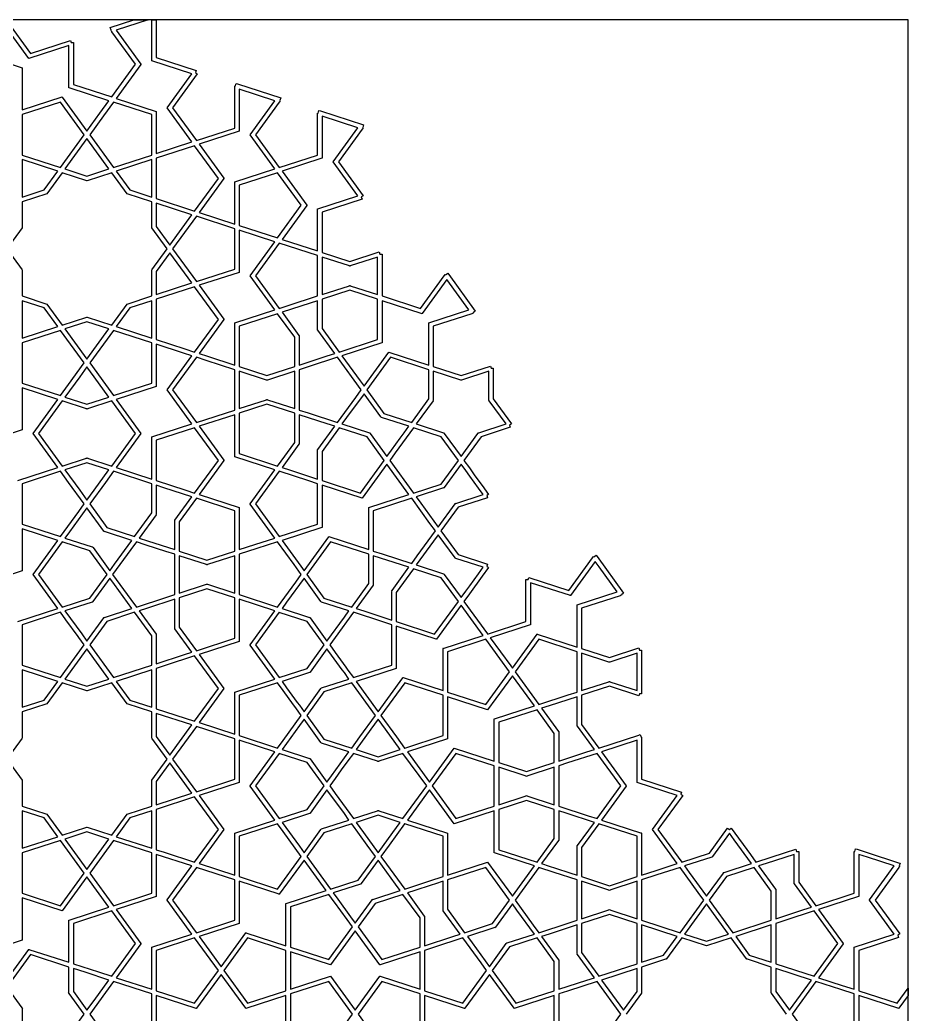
# Model space of a CAD drawing. Header units: millimetres. Extents: x -350 to 350, y -350 to 350.
# Drawn here: x 50.6 to 350, y 14.7 to 350 of the extents above; entities that cross this region are included whole.
import ezdxf

# ---------------------------------------------------------------- set-up
doc = ezdxf.new("R2010")
doc.units = ezdxf.units.MM
for name, color, linetype, true_color in [('canvas_boundary', 7, 'Continuous', 0x505050), ('strapwork_inner', 7, 'Continuous', 0xff8000), ('strapwork_outer', 7, 'Continuous', 0xff0000)]:
    doc.layers.add(name, color=color, linetype=linetype, true_color=true_color)

msp = doc.modelspace()

# ---------------------------------------------------------------- linework, layer by layer
at = {"layer": 'canvas_boundary'}
msp.add_lwpolyline([(-350, -350), (350, -350), (350, 350), (-350, 350)], close=True, dxfattribs=at)
at = {"layer": 'strapwork_inner', "true_color": 0xff8000}
for points in [[(37.8, 338.21), (51.28, 333.83), (51.31, 333.83), (51.31, 333.82), (51.32, 333.82), (51.31, 333.79), (51.31, 319.62), (64.79, 324), (64.82, 324.01), (64.83, 324.01), (64.84, 324.01), (64.85, 323.98), (73.18, 312.51), (77.56, 318.55), (80.6, 322.73), (67.12, 327.11), (67.09, 327.11), (67.09, 327.12), (67.08, 327.12), (67.09, 327.15), (67.09, 341.33), (53.61, 336.95), (53.58, 336.93), (53.58, 336.94), (53.57, 336.93), (53.56, 336.96), (45.23, 348.43)], [(49.85, 194.64), (63.33, 199.02), (55, 210.49), (54.97, 210.51), (54.98, 210.52), (54.97, 210.53), (55, 210.55), (63.33, 222.01), (51.31, 225.91), (51.31, 211.74), (51.32, 211.71), (51.31, 211.71), (51.31, 211.7), (51.28, 211.7), (37.8, 207.32)], [(49.84, 147.09), (63.33, 151.47), (55, 162.94), (54.97, 162.96), (54.98, 162.97), (54.97, 162.97), (55, 162.99), (63.33, 174.46), (51.31, 178.36), (51.31, 164.19), (51.32, 164.16), (51.31, 164.15), (51.31, 164.14), (51.28, 164.14), (37.8, 159.76)], [(45.23, 25.05), (53.55, 36.52), (53.57, 36.55), (53.58, 36.55), (53.58, 36.55), (53.61, 36.53), (67.09, 32.16), (67.09, 46.33), (67.08, 46.36), (67.09, 46.36), (67.09, 46.37), (67.12, 46.37), (80.6, 50.75), (73.18, 60.97), (64.84, 49.5), (64.83, 49.47), (64.82, 49.48), (64.82, 49.47), (64.79, 49.49), (51.31, 53.87), (51.31, 39.7), (51.32, 39.66), (51.31, 39.66), (51.31, 39.65), (51.28, 39.65), (37.8, 35.27)], [(309.05, 14.69), (303.9, 21.78), (303.95, 21.82), (303.89, 21.82), (303.89, 30.58), (295.56, 33.29), (295.58, 33.34), (295.53, 33.31), (290.38, 40.39), (282.05, 37.69), (282.03, 37.75), (282.01, 37.69), (273.68, 40.39), (268.53, 33.31), (268.48, 33.34), (268.5, 33.29), (260.17, 30.58), (260.17, 21.82), (260.1, 21.82), (260.15, 21.78), (255, 14.69)], [(140.26, 8.38), (140.26, 21.01), (126.78, 16.63), (126.76, 16.61), (126.75, 16.62), (126.74, 16.62), (126.73, 16.65), (118.4, 28.11), (110.07, 16.65), (110.06, 16.62), (110.05, 16.62), (110.04, 16.61), (110.02, 16.63), (96.54, 21.01), (96.54, 8.38)], [(230.71, 8.38), (230.71, 21.01), (217.23, 16.63), (217.21, 16.61), (217.2, 16.62), (217.19, 16.62), (217.18, 16.65), (208.85, 28.11), (200.52, 16.65), (200.51, 16.62), (200.5, 16.62), (200.49, 16.61), (200.47, 16.63), (186.99, 21.01), (186.99, 8.38)]]:
    msp.add_lwpolyline(points, dxfattribs=at)
for points in [[(124.49, 312.42), (124.46, 312.42), (110.98, 308.04), (119.31, 296.57), (119.34, 296.55), (119.33, 296.54), (119.34, 296.53), (119.31, 296.51), (110.98, 285.05), (122.99, 281.15), (122.99, 295.32), (122.98, 295.35), (122.99, 295.35), (122.99, 295.36), (123.02, 295.36), (136.5, 299.74), (128.17, 311.21), (128.15, 311.23), (128.15, 311.24), (128.15, 311.25), (128.17, 311.26), (136.5, 322.73), (124.49, 326.63), (124.49, 312.46), (124.5, 312.43), (124.49, 312.43)], [(72.24, 311.23), (72.25, 311.24), (64.25, 322.24), (51.31, 318.04), (51.31, 307.58), (51.31, 304.43), (64.25, 300.23)], [(95.04, 318.04), (82.1, 322.24), (78.78, 317.67), (74.1, 311.24), (82.1, 300.23), (95.04, 304.43)], [(138.93, 298.95), (147.26, 287.49), (147.29, 287.47), (147.28, 287.46), (147.29, 287.45), (147.26, 287.43), (138.93, 275.97), (150.94, 272.06), (150.94, 286.24), (150.93, 286.27), (150.94, 286.27), (150.94, 286.28), (150.97, 286.28), (164.45, 290.66), (156.12, 302.13), (156.1, 302.15), (156.1, 302.15), (156.1, 302.16), (156.12, 302.18), (164.45, 313.65), (152.44, 317.55), (152.44, 303.38), (152.45, 303.35), (152.44, 303.34), (152.44, 303.33), (152.41, 303.33)], [(73.18, 309.96), (65.75, 299.74), (73.18, 297.33), (80.6, 299.74)], [(96.54, 303.34), (96.54, 289.74), (109.48, 285.54), (117.48, 296.54), (109.48, 307.55)], [(51.31, 302.86), (51.31, 290.23), (58.74, 292.64), (63.33, 298.95)], [(83.03, 298.95), (87.62, 292.64), (95.04, 290.23), (95.04, 302.86)], [(51.25, 279.89), (51.3, 279.85), (46.15, 272.77), (51.3, 265.68), (51.25, 265.64), (51.31, 265.64), (51.31, 256.88), (59.65, 254.17), (59.63, 254.12), (59.68, 254.15), (64.83, 247.06), (73.16, 249.77), (73.18, 249.71), (73.2, 249.77), (81.53, 247.06), (86.68, 254.15), (86.73, 254.12), (86.71, 254.17), (95.04, 256.88), (95.04, 265.64), (95.1, 265.64), (95.05, 265.68), (100.2, 272.77), (95.05, 279.85), (95.1, 279.89), (95.04, 279.89), (95.04, 288.65), (86.71, 291.36), (86.73, 291.42), (86.68, 291.38), (81.53, 298.47), (73.2, 295.76), (73.18, 295.82), (73.16, 295.76), (64.83, 298.47), (59.68, 291.38), (59.63, 291.42), (59.65, 291.36), (51.31, 288.65), (51.31, 279.89)], [(137.43, 276.45), (145.42, 287.46), (137.43, 298.47), (124.49, 294.26), (124.49, 280.66), (124.5, 280.65), (124.5, 280.65)], [(108.55, 284.26), (96.54, 288.16), (96.54, 280.36), (101.13, 274.04)], [(110.05, 261.76), (122.99, 265.96), (122.99, 279.57), (122.98, 279.57), (122.98, 279.57), (110.05, 283.77), (102.05, 272.77)], [(124.49, 264.86), (124.46, 264.86), (110.98, 260.48), (119.31, 249.02), (119.34, 249), (119.33, 248.99), (119.34, 248.98), (119.31, 248.96), (110.98, 237.5), (113.86, 236.56), (122.99, 233.59), (122.99, 247.77), (122.98, 247.8), (122.99, 247.8), (122.99, 247.81), (123.02, 247.81), (136.5, 252.19), (128.17, 263.66), (128.14, 263.68), (128.15, 263.68), (128.14, 263.69), (128.17, 263.71), (136.5, 275.18), (124.49, 279.08), (124.49, 264.91), (124.5, 264.88), (124.49, 264.87)], [(150.94, 256.88), (150.94, 267.34), (150.94, 270.49), (138, 274.69), (130, 263.68), (138, 252.68), (141, 253.65)], [(108.55, 261.27), (101.13, 271.49), (96.54, 265.17), (96.54, 257.37)], [(171.17, 267.34), (171.17, 270), (161.95, 267), (161.92, 266.92), (161.8, 266.96), (161.69, 266.92), (161.66, 267), (152.44, 270), (152.44, 260.03), (152.44, 257.37), (161.66, 260.36), (161.69, 260.45), (161.8, 260.41), (161.92, 260.45), (161.95, 260.36), (171.17, 257.37), (171.17, 260.03)], [(172.67, 241.09), (172.63, 241.09), (159.15, 236.71), (165.31, 228.24), (166.58, 226.49), (174.91, 237.96), (174.92, 237.99), (174.93, 237.98), (174.93, 237.99), (174.96, 237.97), (188.44, 233.59), (188.44, 247.77), (188.43, 247.8), (188.44, 247.8), (188.44, 247.81), (188.47, 247.81), (201.95, 252.19), (194.53, 262.41), (186.2, 250.94), (186.19, 250.91), (186.18, 250.91), (186.17, 250.91), (186.15, 250.92), (172.67, 255.3), (172.67, 241.13), (172.68, 241.1), (172.67, 241.1)], [(109.48, 260), (96.54, 255.79), (96.54, 242.19), (106.13, 239.07), (109.48, 237.98), (117.48, 248.99)], [(161.8, 258.83), (152.44, 255.79), (152.44, 245.95), (158.23, 237.98), (171.17, 242.19), (171.17, 255.79)], [(58.74, 252.89), (51.31, 255.3), (51.31, 242.67), (63.33, 246.58)], [(83.03, 246.58), (95.04, 242.67), (95.04, 255.3), (87.62, 252.89)], [(144.71, 243.44), (144.79, 243.34), (144.71, 243.28), (144.71, 233.59), (154.19, 236.67), (156.73, 237.5), (151.03, 245.34), (150.94, 245.34), (150.94, 245.46), (150.87, 245.56), (150.94, 245.61), (150.94, 255.3), (148.41, 254.48), (138.93, 251.4), (144.63, 243.56), (144.71, 243.56)], [(65.75, 245.79), (73.18, 235.57), (80.6, 245.79), (73.18, 248.2)], [(133.85, 230.06), (143.21, 233.1), (143.21, 242.95), (137.43, 250.91), (124.49, 246.71), (124.49, 233.1)], [(66.99, 227.05), (72.25, 234.29), (64.25, 245.3), (51.31, 241.1), (51.31, 237.95), (51.31, 227.49), (64.25, 223.29)], [(95.04, 227.49), (95.04, 241.1), (82.1, 245.3), (74.1, 234.29), (79.37, 227.05), (82.1, 223.29)], [(91.36, 210.49), (83.03, 199.02), (95.04, 195.12), (95.04, 209.29), (95.03, 209.33), (95.04, 209.33), (95.04, 209.34), (95.07, 209.34), (108.55, 213.72), (100.22, 225.19), (100.19, 225.2), (100.2, 225.21), (100.19, 225.22), (100.22, 225.24), (108.55, 236.71), (105.67, 237.64), (96.54, 240.61), (96.54, 226.44), (96.55, 226.41), (96.54, 226.4), (96.54, 226.39), (96.51, 226.39), (83.03, 222.01), (91.36, 210.55), (91.38, 210.53), (91.38, 210.52), (91.38, 210.51)], [(102.05, 225.21), (110.05, 214.21), (122.99, 218.41), (122.99, 228.87), (122.99, 232.01), (113.4, 235.13), (110.05, 236.22)], [(163.8, 222.66), (165.65, 225.21), (157.65, 236.22), (147.71, 232.99), (144.71, 232.01), (144.71, 221.56), (144.71, 218.41), (147.71, 217.44), (157.65, 214.21)], [(182.65, 214.21), (188.44, 222.17), (188.44, 232.01), (175.5, 236.22), (167.5, 225.21), (167.51, 225.2), (173.29, 217.25)], [(73.18, 220.39), (80.6, 222.8), (75.62, 229.65), (73.18, 233.02), (70.73, 229.65), (65.75, 222.8)], [(143.21, 228.87), (143.21, 231.53), (134, 228.53), (133.97, 228.45), (133.85, 228.49), (133.73, 228.45), (133.71, 228.53), (124.49, 231.53), (124.49, 221.56), (124.49, 218.9), (133.71, 221.89), (133.73, 221.98), (133.85, 221.94), (133.97, 221.98), (134, 221.89), (143.21, 218.9)], [(199.16, 228.53), (189.94, 231.53), (189.94, 221.84), (190.01, 221.78), (189.94, 221.68), (189.94, 221.56), (189.85, 221.56), (184.15, 213.72), (193.37, 210.72), (193.44, 210.78), (193.52, 210.68), (193.63, 210.64), (193.61, 210.55), (199.3, 202.71), (205, 210.55), (204.97, 210.64), (205.09, 210.68), (205.16, 210.78), (205.23, 210.72), (214.45, 213.72), (208.75, 221.56), (208.67, 221.56), (208.67, 221.68), (208.59, 221.78), (208.67, 221.84), (208.67, 231.53), (199.45, 228.53), (199.42, 228.45), (199.3, 228.49), (199.19, 228.45)], [(72.97, 202.16), (73.01, 202.28), (73.18, 202.22), (73.34, 202.28), (73.38, 202.16), (81.53, 199.51), (89.52, 210.52), (81.53, 221.52), (73.38, 218.88), (73.34, 218.76), (73.18, 218.81), (73.01, 218.76), (72.97, 218.88), (64.84, 221.52), (64.83, 221.52), (56.83, 210.52), (64.83, 199.51)], [(172.27, 216.1), (166.58, 223.94), (160.72, 215.87), (159.15, 213.72), (168.37, 210.72), (168.44, 210.78), (168.52, 210.68), (168.63, 210.64), (168.61, 210.55), (174.3, 202.71), (175.87, 204.87), (178.81, 208.92), (180.16, 210.78), (181.73, 212.93), (172.51, 215.93), (172.44, 215.87), (172.36, 215.97), (172.25, 216.01)], [(137.43, 199.51), (143.21, 207.48), (143.21, 217.32), (133.85, 220.36), (124.5, 217.32), (124.49, 217.32), (124.49, 203.72)], [(119.33, 201.44), (119.33, 201.44), (119.33, 201.43), (119.31, 201.41), (110.98, 189.94), (124.46, 185.56), (124.49, 185.56), (124.49, 185.55), (124.5, 185.55), (124.49, 185.52), (124.49, 171.34), (129.82, 173.08), (136.5, 175.25), (128.17, 186.71), (128.14, 186.73), (128.15, 186.74), (128.14, 186.75), (128.17, 186.77), (136.5, 198.24), (123.02, 202.62), (122.99, 202.62), (122.99, 202.63), (122.98, 202.63), (122.99, 202.66), (122.99, 216.83), (110.98, 212.93), (119.31, 201.46)], [(144.63, 206.87), (138.93, 199.02), (141.46, 198.2), (150.94, 195.12), (150.94, 204.81), (150.87, 204.87), (150.94, 204.97), (150.94, 205.09), (151.03, 205.09), (156.73, 212.93), (154.19, 213.75), (144.71, 216.83), (144.71, 207.14), (144.79, 207.09), (144.71, 206.99), (144.71, 206.87)], [(96.54, 208.24), (96.54, 194.63), (96.55, 194.63), (96.55, 194.63), (106.48, 191.4), (106.48, 191.4), (109.48, 190.43), (117.47, 201.44), (109.48, 212.44), (109.47, 212.44)], [(167.59, 209.4), (158.23, 212.44), (152.44, 204.48), (152.44, 194.63), (165.38, 190.43), (173.38, 201.44), (173.37, 201.44)], [(183.23, 190.43), (192.59, 193.47), (198.38, 201.44), (192.59, 209.4), (183.23, 212.44), (177.08, 203.98), (175.23, 201.44)], [(75.62, 191.38), (80.6, 198.24), (73.18, 200.65), (65.75, 198.24), (70.73, 191.38), (73.18, 188.02)], [(165.95, 188.66), (165.92, 188.68), (152.44, 193.06), (152.44, 178.88), (152.45, 178.85), (152.44, 178.85), (152.44, 178.84), (152.41, 178.84), (138.93, 174.46), (145.24, 165.77), (146.35, 164.24), (154.68, 175.71), (154.69, 175.74), (154.7, 175.73), (154.71, 175.74), (154.73, 175.72), (168.21, 171.34), (168.21, 185.52), (168.2, 185.55), (168.21, 185.55), (168.21, 185.56), (168.25, 185.56), (181.73, 189.94), (174.3, 200.16), (165.97, 188.69), (165.96, 188.66), (165.95, 188.67)], [(193.63, 192.23), (193.52, 192.2), (193.44, 192.1), (193.37, 192.15), (184.15, 189.15), (185.72, 187), (191.58, 178.94), (197.27, 186.78), (197.25, 186.86), (197.36, 186.9), (197.44, 187), (197.51, 186.95), (206.73, 189.94), (205.16, 192.1), (202.22, 196.15), (200.87, 198.01), (199.3, 200.16), (193.61, 192.32)], [(70.4, 184.19), (72.25, 186.74), (66.99, 193.99), (64.25, 197.75), (51.31, 193.54), (51.31, 179.94), (64.25, 175.73)], [(89.25, 175.73), (95.04, 183.7), (95.04, 193.54), (82.1, 197.75), (79.37, 193.99), (74.1, 186.74), (79.89, 178.78)], [(138, 175.73), (138.01, 175.74), (150.94, 179.94), (150.94, 193.54), (147.94, 194.52), (138, 197.75), (130, 186.74), (137.99, 175.74)], [(102.76, 181.04), (102.69, 181.09), (102.76, 181.19), (102.76, 181.31), (102.85, 181.31), (108.55, 189.15), (99.07, 192.23), (99.07, 192.23), (96.54, 193.06), (96.54, 183.36), (96.61, 183.31), (96.54, 183.21), (96.54, 183.09), (96.45, 183.09), (90.75, 175.25), (93.63, 174.31), (102.76, 171.34)], [(104.26, 170.86), (113.63, 167.82), (122.98, 170.85), (122.99, 170.86), (122.99, 170.86), (122.99, 184.46), (110.05, 188.67), (104.26, 180.7)], [(184.5, 169.2), (190.65, 177.66), (188.8, 180.21), (182.65, 188.67), (169.71, 184.46), (169.71, 170.86), (172.71, 169.88), (182.65, 166.65)], [(80.9, 164.24), (82.47, 166.4), (82.47, 166.4), (88.33, 174.46), (79.11, 177.45), (79.04, 177.4), (78.96, 177.5), (78.85, 177.54), (78.87, 177.62), (73.18, 185.47), (67.32, 177.4), (65.75, 175.25), (74.97, 172.25), (75.04, 172.31), (75.12, 172.21), (75.23, 172.17), (75.21, 172.08)], [(197.27, 168.54), (191.58, 176.38), (190.01, 174.23), (184.15, 166.17), (193.37, 163.17), (193.44, 163.22), (193.52, 163.12), (193.63, 163.09), (193.61, 163), (199.3, 155.16), (200.87, 157.31), (202.22, 159.17), (205.16, 163.22), (206.73, 165.38), (197.51, 168.37), (197.44, 168.32), (197.36, 168.42), (197.25, 168.46)], [(74.19, 155), (79.97, 162.97), (74.19, 170.93), (64.84, 173.97), (64.83, 173.97), (56.83, 162.97), (64.83, 151.96)], [(87.97, 154.51), (89.82, 151.96), (99.77, 155.19), (102.76, 156.16), (102.76, 159.31), (102.76, 169.77), (99.77, 170.74), (99.77, 170.74), (93.17, 172.88), (92.82, 173), (92.82, 173), (89.83, 173.97), (87.97, 171.42), (87.97, 171.42), (81.83, 162.97), (87.97, 154.51)], [(143, 166.31), (137.43, 173.97), (130.46, 171.71), (124.49, 169.77), (124.49, 166.62), (124.49, 159.31), (124.49, 156.16), (137.43, 151.96), (143.57, 160.42), (145.42, 162.97)], [(168.21, 169.77), (155.28, 173.97), (147.28, 162.97), (147.29, 162.96), (153.07, 155), (162.43, 151.96), (168.21, 159.92)], [(113.63, 166.24), (113.51, 166.2), (113.48, 166.29), (104.26, 169.28), (104.26, 166.62), (104.26, 156.65), (113.48, 159.65), (113.51, 159.73), (113.63, 159.69), (113.74, 159.73), (113.77, 159.65), (122.99, 156.65), (122.99, 159.31), (122.99, 169.28), (113.77, 166.29), (113.74, 166.2)], [(169.79, 159.54), (169.71, 159.44), (169.71, 159.31), (169.63, 159.31), (163.93, 151.47), (166.46, 150.65), (175.94, 147.57), (175.94, 157.26), (175.87, 157.31), (175.94, 157.41), (175.94, 157.54), (176.03, 157.54), (181.73, 165.38), (179.19, 166.2), (169.71, 169.28), (169.71, 159.59)], [(192.59, 161.85), (183.23, 164.89), (177.44, 156.93), (177.44, 147.08), (190.38, 142.88), (198.38, 153.88)], [(224.93, 142.88), (224.93, 142.89), (224.96, 142.87), (238.44, 138.49), (238.44, 152.66), (238.43, 152.69), (238.44, 152.69), (238.44, 152.7), (238.47, 152.7), (251.95, 157.08), (245.8, 165.55), (244.53, 167.3), (236.2, 155.84), (236.19, 155.8), (236.18, 155.81), (236.17, 155.8), (236.15, 155.82), (222.67, 160.2), (222.67, 146.02), (222.68, 145.99), (222.67, 145.99), (222.67, 145.98), (222.63, 145.98), (209.15, 141.6), (216.04, 132.12), (216.58, 131.38), (224.91, 142.85), (224.92, 142.88)], [(82.47, 159.54), (82.47, 159.54), (80.9, 161.69), (75.2, 153.85), (75.23, 153.76), (75.11, 153.72), (75.04, 153.63), (74.97, 153.68), (65.75, 150.68), (71.4, 142.91), (73.18, 140.46), (78.87, 148.31), (78.84, 148.39), (78.96, 148.43), (79.03, 148.53), (79.11, 148.48), (88.32, 151.47)], [(148.29, 148.43), (148.41, 148.39), (148.38, 148.31), (154.08, 140.46), (159.94, 148.53), (161.5, 150.68), (152.28, 153.68), (152.21, 153.63), (152.14, 153.72), (152.02, 153.76), (152.05, 153.85), (146.35, 161.69), (140.49, 153.63), (138.93, 151.47), (148.15, 148.48), (148.22, 148.53)], [(104.26, 155.07), (104.26, 145.23), (110.05, 137.26), (122.99, 141.47), (122.99, 155.07), (122.98, 155.08), (113.63, 158.12)], [(102.76, 144.74), (102.69, 144.84), (102.76, 144.89), (102.76, 154.59), (93.28, 151.51), (90.75, 150.68), (96.45, 142.84), (96.54, 142.84), (96.54, 142.72), (96.61, 142.62), (96.54, 142.57), (96.54, 132.87), (106.02, 135.95), (108.55, 136.78), (102.85, 144.62), (102.76, 144.62)], [(124.49, 140.37), (124.46, 140.37), (110.98, 135.99), (119.31, 124.52), (119.33, 124.5), (119.33, 124.49), (119.33, 124.49), (119.31, 124.47), (110.98, 113), (122.99, 109.1), (122.99, 123.27), (122.98, 123.3), (122.99, 123.3), (122.99, 123.31), (123.02, 123.31), (136.5, 127.69), (128.17, 139.16), (128.14, 139.18), (128.15, 139.19), (128.14, 139.2), (128.17, 139.22), (136.5, 150.68), (124.49, 154.59), (124.49, 140.41), (124.5, 140.38), (124.49, 140.38)], [(177.41, 131.29), (163.93, 126.91), (171.35, 116.69), (179.68, 128.15), (179.69, 128.19), (179.7, 128.18), (179.71, 128.19), (179.73, 128.17), (193.21, 123.79), (193.21, 137.97), (193.2, 138), (193.21, 138), (193.21, 138.01), (193.25, 138.01), (206.73, 142.39), (199.3, 152.61), (190.97, 141.14), (190.96, 141.11), (190.95, 141.11), (190.95, 141.1), (190.92, 141.12), (177.44, 145.5), (177.44, 131.33), (177.45, 131.3), (177.44, 131.3), (177.44, 131.29)], [(51.32, 132.38), (64.25, 128.18), (72.25, 139.19), (70.4, 141.74), (70.4, 141.74), (70.18, 142.03), (66.1, 147.65), (66.1, 147.65), (64.25, 150.2), (51.31, 145.99), (51.31, 132.39), (51.32, 132.38)], [(95.04, 142.23), (89.25, 150.2), (79.89, 147.15), (74.1, 139.19), (82.1, 128.18), (95.04, 132.39)], [(147.36, 131.22), (153.15, 139.19), (147.36, 147.15), (138.01, 150.19), (138, 150.2), (130, 139.19), (138, 128.18)], [(155, 139.19), (156.86, 136.64), (160.42, 131.73), (161.15, 130.73), (163, 128.18), (175.94, 132.39), (175.94, 145.99), (172.94, 146.96), (163, 150.2), (156.86, 141.74)], [(215.65, 130.11), (212.33, 134.67), (207.66, 141.1), (207.65, 141.11), (194.71, 136.91), (194.71, 123.3), (207.65, 119.1)], [(217.5, 130.11), (225.5, 119.1), (235.44, 122.33), (238.44, 123.3), (238.44, 126.45), (238.44, 133.76), (238.44, 136.91), (225.5, 141.11)], [(73.18, 137.91), (65.75, 127.7), (73.18, 125.28), (80.6, 127.69)], [(138.93, 126.91), (140.49, 124.75), (144.06, 119.84), (144.79, 118.84), (146.35, 116.69), (152.05, 124.53), (152.02, 124.61), (152.14, 124.65), (152.21, 124.75), (152.28, 124.7), (161.5, 127.69), (159.94, 129.85), (159.21, 130.85), (155.64, 135.76), (154.08, 137.91), (148.38, 130.07), (148.41, 129.99), (148.29, 129.95), (148.22, 129.85), (148.15, 129.9)], [(96.54, 117.69), (109.47, 113.49), (109.48, 113.49), (117.47, 124.49), (109.48, 135.5), (99.53, 132.27), (96.54, 131.3)], [(239.94, 133.76), (239.94, 126.45), (239.94, 123.79), (249.16, 126.79), (249.19, 126.87), (249.3, 126.83), (249.42, 126.87), (249.45, 126.79), (258.67, 123.79), (258.67, 126.45), (258.67, 133.76), (258.67, 136.42), (249.45, 133.43), (249.42, 133.34), (249.3, 133.38), (249.19, 133.34), (249.16, 133.43), (239.94, 136.42)], [(51.31, 130.81), (51.31, 118.18), (58.74, 120.59), (63.33, 126.91)], [(83.03, 126.91), (87.61, 120.59), (95.04, 118.18), (95.04, 130.81)], [(196.98, 104.41), (196.98, 104.41), (197.01, 104.4), (210.49, 100.02), (210.49, 114.19), (210.48, 114.22), (210.49, 114.22), (210.49, 114.23), (210.52, 114.23), (224, 118.61), (216.58, 128.83), (208.25, 117.36), (208.24, 117.33), (208.23, 117.34), (208.22, 117.33), (208.19, 117.35), (194.71, 121.73), (194.71, 107.55), (194.72, 107.52), (194.71, 107.52), (194.71, 107.51), (194.68, 107.51), (181.2, 103.13), (188.63, 92.91), (196.96, 104.38), (196.97, 104.41)], [(51.25, 107.84), (51.3, 107.81), (46.15, 100.72), (51.3, 93.63), (51.25, 93.59), (51.31, 93.59), (51.31, 84.83), (59.64, 82.13), (59.63, 82.07), (59.68, 82.1), (64.82, 75.02), (73.16, 77.72), (73.18, 77.66), (73.19, 77.72), (81.53, 75.02), (86.68, 82.1), (86.73, 82.07), (86.71, 82.13), (95.04, 84.83), (95.04, 93.59), (95.1, 93.59), (95.05, 93.63), (100.2, 100.72), (95.05, 107.81), (95.1, 107.84), (95.04, 107.84), (95.04, 116.6), (86.71, 119.31), (86.73, 119.37), (86.68, 119.33), (81.53, 126.42), (73.19, 123.71), (73.18, 123.77), (73.16, 123.71), (64.83, 126.42), (59.68, 119.33), (59.63, 119.37), (59.65, 119.31), (51.31, 116.6), (51.31, 107.84)], [(139.28, 106.95), (145.42, 115.41), (143.57, 117.96), (142.83, 118.98), (139.28, 123.87), (137.43, 126.42), (124.49, 122.21), (124.49, 108.61), (124.5, 108.61), (137.43, 104.41)], [(153.07, 107.45), (162.43, 104.41), (165.16, 108.17), (170.42, 115.41), (162.43, 126.42), (153.07, 123.38), (147.28, 115.41)], [(180.28, 104.41), (193.21, 108.61), (193.21, 122.21), (180.28, 126.42), (172.28, 115.41), (172.29, 115.4), (177.54, 108.17), (180.27, 104.41)], [(232.21, 100.02), (241.69, 103.1), (244.23, 103.92), (238.53, 111.76), (238.44, 111.76), (238.44, 111.88), (238.37, 111.98), (238.44, 112.04), (238.44, 121.73), (228.96, 118.65), (226.43, 117.82), (232.13, 109.98), (232.21, 109.98), (232.21, 109.86), (232.29, 109.76), (232.21, 109.71)], [(96.54, 116.11), (96.54, 108.31), (101.13, 101.99), (108.55, 112.21)], [(148.29, 100.88), (148.41, 100.84), (148.38, 100.75), (154.08, 92.91), (155.64, 95.07), (161.5, 103.13), (152.28, 106.12), (152.21, 106.07), (152.14, 106.17), (152.02, 106.21), (152.05, 106.3), (146.35, 114.14), (144.79, 111.98), (138.93, 103.92), (148.15, 100.92), (148.22, 100.98)], [(171.35, 101.51), (178.78, 103.92), (173.8, 110.77), (171.35, 114.14), (168.91, 110.77), (163.93, 103.92)], [(224.93, 117.33), (224.93, 117.34), (211.99, 113.13), (211.99, 99.53), (221.35, 96.49), (230.71, 99.53), (230.71, 109.37)], [(102.05, 100.72), (110.05, 89.71), (122.99, 93.92), (122.99, 107.52), (122.98, 107.52), (110.05, 111.72)], [(124.49, 92.81), (124.46, 92.81), (110.98, 88.44), (119.31, 76.97), (119.33, 76.95), (119.33, 76.94), (119.33, 76.93), (119.31, 76.91), (110.98, 65.45), (122.99, 61.54), (122.99, 75.72), (122.98, 75.75), (122.99, 75.75), (122.99, 75.76), (123.02, 75.76), (136.5, 80.14), (128.17, 91.61), (128.14, 91.63), (128.15, 91.64), (128.14, 91.64), (128.17, 91.66), (136.5, 103.13), (124.49, 107.03), (124.49, 92.86), (124.5, 92.83), (124.49, 92.83)], [(255.01, 91.63), (254.98, 91.61), (246.65, 80.14), (260.13, 75.76), (260.17, 75.76), (260.17, 75.75), (260.18, 75.75), (260.17, 75.72), (260.17, 61.54), (265.08, 63.14), (272.18, 65.45), (263.85, 76.91), (263.82, 76.93), (263.83, 76.94), (263.82, 76.95), (263.85, 76.97), (272.18, 88.44), (258.7, 92.81), (258.67, 92.81), (258.67, 92.83), (258.66, 92.83), (258.67, 92.86), (258.67, 107.03), (246.65, 103.13), (254.98, 91.66), (255.01, 91.64), (255, 91.64)], [(153.15, 91.64), (147.36, 99.6), (138, 102.64), (130, 91.64), (138, 80.63), (147.36, 83.67)], [(161.15, 100.09), (158.92, 97.03), (156.86, 94.18), (155, 91.64), (156.86, 89.09), (163, 80.63), (171.15, 83.28), (171.19, 83.4), (171.35, 83.34), (171.52, 83.4), (171.56, 83.28), (179.7, 80.63), (187.7, 91.64), (179.7, 102.64), (171.56, 100), (171.52, 99.88), (171.35, 99.93), (171.19, 99.88), (171.15, 100), (163, 102.64)], [(197.55, 80.63), (210.49, 84.83), (210.49, 87.98), (210.49, 95.29), (210.49, 98.44), (197.55, 102.64), (189.55, 91.64), (189.56, 91.63)], [(232.21, 98.44), (232.21, 95.29), (232.21, 87.98), (232.21, 84.83), (242.16, 81.6), (245.15, 80.63), (253.15, 91.64), (245.15, 102.64), (245.14, 102.64), (235.21, 99.41)], [(108.55, 89.22), (101.13, 99.44), (96.54, 93.13), (96.54, 85.32)], [(230.71, 97.95), (221.5, 94.96), (221.47, 94.87), (221.35, 94.91), (221.23, 94.87), (221.21, 94.96), (211.99, 97.95), (211.99, 95.29), (211.99, 87.98), (211.99, 85.32), (221.21, 88.32), (221.23, 88.4), (221.35, 88.36), (221.47, 88.4), (221.5, 88.32), (230.71, 85.32), (230.71, 87.98), (230.71, 95.29)], [(96.54, 83.74), (96.54, 70.14), (99.18, 69.28), (109.48, 65.93), (117.47, 76.94), (109.48, 87.95)], [(138.93, 79.35), (144.79, 71.29), (146.35, 69.14), (152.05, 76.98), (152.02, 77.06), (152.14, 77.1), (152.21, 77.2), (152.28, 77.15), (161.5, 80.14), (159.94, 82.3), (154.08, 90.36), (148.38, 82.52), (148.41, 82.43), (148.29, 82.4), (148.22, 82.3), (148.15, 82.35)], [(196.97, 78.86), (196.96, 78.89), (188.63, 90.36), (188.16, 89.72), (181.2, 80.14), (194.68, 75.76), (194.71, 75.76), (194.71, 75.75), (194.72, 75.75), (194.71, 75.72), (194.71, 61.54), (208.19, 65.92), (208.22, 65.94), (208.23, 65.93), (208.24, 65.94), (208.25, 65.91), (216.58, 54.44), (224, 64.66), (210.52, 69.04), (210.49, 69.04), (210.49, 69.05), (210.48, 69.05), (210.49, 69.08), (210.49, 83.26), (197.01, 78.88), (196.98, 78.86), (196.98, 78.87)], [(224.93, 65.93), (224.93, 65.94), (230.71, 73.9), (230.71, 83.74), (221.35, 86.79), (211.99, 83.74), (211.99, 70.14)], [(58.74, 80.84), (51.31, 83.26), (51.31, 70.63), (63.32, 74.53)], [(83.03, 74.53), (95.04, 70.63), (95.04, 83.26), (87.61, 80.84)], [(171.35, 81.77), (163.93, 79.35), (166.37, 75.99), (171.35, 69.14), (176.33, 75.99), (178.78, 79.35)], [(238.44, 71.51), (238.53, 71.51), (244.23, 79.35), (234.75, 82.43), (232.21, 83.26), (232.21, 73.56), (232.29, 73.51), (232.21, 73.41), (232.21, 73.29), (232.13, 73.29), (226.43, 65.45), (228.96, 64.62), (231.16, 63.91), (235.91, 62.37), (238.44, 61.54), (238.44, 71.24), (238.37, 71.29), (238.44, 71.39)], [(145.42, 67.86), (145.42, 67.87), (139.28, 76.32), (137.43, 78.87), (124.49, 74.66), (124.49, 61.06), (124.5, 61.05), (137.43, 56.85)], [(167.69, 71.62), (162.43, 78.87), (153.07, 75.82), (147.28, 67.86), (155.28, 56.85), (164.64, 59.9), (170.42, 67.86)], [(193.21, 61.06), (193.21, 74.66), (180.28, 78.87), (180.27, 78.86), (175.01, 71.62), (172.28, 67.86), (174.13, 65.31), (180.28, 56.85), (188.76, 59.61)], [(258.67, 61.06), (258.67, 74.66), (245.73, 78.87), (239.94, 70.9), (239.94, 61.06), (249.3, 58.01), (258.66, 61.05)], [(73.18, 76.15), (65.75, 73.74), (73.18, 63.52), (80.6, 73.74)], [(287.96, 62.45), (297.18, 65.45), (291.32, 73.51), (289.75, 75.67), (284.06, 67.82), (284.08, 67.74), (283.97, 67.7), (283.89, 67.6), (283.82, 67.65), (274.6, 64.66), (276.17, 62.5), (282.03, 54.44), (287.73, 62.28), (287.7, 62.37), (287.81, 62.41), (287.89, 62.5)], [(64.25, 51.24), (72.25, 62.25), (72.24, 62.26), (64.25, 73.25), (51.31, 69.05), (51.31, 64.4), (51.31, 60.09), (51.31, 55.44)], [(95.04, 69.05), (82.1, 73.25), (74.1, 62.25), (82.1, 51.24), (95.04, 55.44)], [(83.03, 49.96), (91.36, 38.5), (91.38, 38.48), (91.38, 38.47), (91.38, 38.46), (91.36, 38.44), (83.03, 26.98), (95.04, 23.07), (95.04, 37.25), (95.03, 37.28), (95.04, 37.28), (95.04, 37.29), (95.07, 37.29), (108.55, 41.67), (100.22, 53.14), (100.19, 53.16), (100.2, 53.16), (100.19, 53.17), (100.22, 53.19), (108.55, 64.66), (96.54, 68.56), (96.54, 54.39), (96.55, 54.36), (96.54, 54.35), (96.54, 54.34), (96.51, 54.34)], [(317.4, 50.75), (311.71, 58.59), (311.62, 58.59), (311.62, 58.72), (311.54, 58.82), (311.62, 58.87), (311.62, 68.56), (302.14, 65.48), (299.6, 64.66), (305.3, 56.82), (305.39, 56.82), (305.39, 56.69), (305.46, 56.59), (305.39, 56.54), (305.39, 46.85), (314.87, 49.93)], [(331.87, 37.29), (345.35, 41.67), (337.02, 53.14), (337, 53.16), (337, 53.16), (337, 53.17), (337.02, 53.19), (345.35, 64.66), (336.27, 67.61), (333.34, 68.56), (333.34, 54.39), (333.35, 54.36), (333.34, 54.35), (333.34, 54.34), (333.31, 54.34), (319.83, 49.96), (328.16, 38.5), (328.19, 38.48), (328.18, 38.47), (328.19, 38.46), (328.16, 38.44), (319.83, 26.98), (327.8, 24.39), (331.84, 23.07), (331.84, 37.25), (331.83, 37.28), (331.84, 37.28), (331.84, 37.29)], [(110.04, 42.17), (110.05, 42.16), (122.99, 46.36), (122.99, 59.97), (110.05, 64.17), (102.05, 53.16)], [(124.49, 45.26), (124.46, 45.26), (110.98, 40.88), (118.4, 30.66), (126.73, 42.13), (126.74, 42.16), (126.75, 42.16), (126.76, 42.17), (126.78, 42.15), (140.26, 37.77), (140.26, 51.94), (140.25, 51.97), (140.26, 51.98), (140.26, 51.99), (140.3, 51.99), (153.78, 56.37), (146.35, 66.58), (138.02, 55.12), (138.01, 55.09), (138, 55.09), (137.99, 55.08), (137.97, 55.1), (124.49, 59.48), (124.49, 45.31), (124.5, 45.28), (124.49, 45.27)], [(165.42, 58.57), (156.2, 55.58), (157.77, 53.42), (162.06, 47.51), (163.63, 45.36), (169.32, 53.2), (169.3, 53.29), (169.41, 53.32), (169.49, 53.42), (169.56, 53.37), (178.78, 56.37), (177.21, 58.52), (171.35, 66.58), (165.65, 58.74), (165.68, 58.66), (165.57, 58.62), (165.49, 58.52)], [(209.86, 45.2), (215.65, 53.16), (207.65, 64.17), (194.71, 59.97), (194.71, 50.12), (200.5, 42.16)], [(223.65, 44.71), (225.5, 42.16), (235.44, 45.39), (238.44, 46.36), (238.44, 49.51), (238.44, 56.82), (238.44, 59.97), (230.7, 62.48), (225.5, 64.17), (217.5, 53.16)], [(265.32, 61.64), (260.17, 59.97), (260.17, 56.82), (260.17, 46.36), (273.1, 42.16), (281.1, 53.16), (279.25, 55.71), (273.1, 64.17)], [(290.95, 42.16), (303.89, 46.36), (303.89, 56.21), (298.1, 64.17), (288.74, 61.13), (282.96, 53.16)], [(193.21, 49.79), (193.21, 59.48), (190.68, 58.66), (189.22, 58.18), (183.73, 56.4), (181.2, 55.58), (186.9, 47.74), (186.99, 47.74), (186.99, 47.61), (187.06, 47.51), (186.99, 47.46), (186.99, 37.77), (196.47, 40.85), (199, 41.67), (193.3, 49.51), (193.21, 49.51), (193.21, 49.64), (193.14, 49.73)], [(239.94, 59.48), (239.94, 56.82), (239.94, 49.51), (239.94, 46.85), (249.16, 49.84), (249.19, 49.93), (249.3, 49.89), (249.42, 49.93), (249.45, 49.84), (258.67, 46.85), (258.67, 49.51), (258.67, 59.48), (249.45, 56.48), (249.42, 56.4), (249.3, 56.44), (249.19, 56.4), (249.16, 56.48)], [(160.85, 46.63), (156.6, 52.48), (156.55, 52.54), (154.71, 55.08), (154.7, 55.09), (141.76, 50.89), (141.76, 37.29), (141.76, 37.28), (154.7, 33.08), (162.7, 44.08)], [(185.49, 47.13), (179.7, 55.09), (170.34, 52.05), (164.55, 44.08), (172.55, 33.08), (185.49, 37.28), (185.49, 37.29)], [(214.52, 38.59), (214.64, 38.63), (214.71, 38.73), (214.78, 38.68), (224, 41.67), (218.14, 49.73), (216.58, 51.89), (210.88, 44.05), (210.91, 43.96), (210.79, 43.92), (210.72, 43.82), (210.65, 43.88), (201.43, 40.88), (202.99, 38.73), (208.85, 30.66), (214.55, 38.51)], [(289.45, 41.67), (282.03, 51.89), (274.6, 41.67), (282.03, 39.26)], [(81.53, 49.47), (81.53, 49.48), (68.59, 45.27), (68.59, 31.67), (77.1, 28.9), (81.52, 27.47), (81.53, 27.46), (89.52, 38.47)], [(258.67, 45.27), (249.3, 48.31), (239.94, 45.27), (239.94, 35.43), (245.73, 27.46), (258.67, 31.67)], [(305.39, 45.27), (305.39, 31.67), (318.32, 27.47), (318.33, 27.46), (326.33, 38.47), (318.33, 49.48), (308.39, 46.25)], [(232.21, 33.04), (232.21, 32.92), (232.29, 32.82), (232.21, 32.77), (232.21, 23.07), (241.69, 26.15), (244.23, 26.98), (238.53, 34.82), (238.44, 34.82), (238.44, 34.94), (238.37, 35.04), (238.44, 35.09), (238.44, 44.79), (228.96, 41.71), (226.43, 40.88), (232.13, 33.04)], [(260.17, 44.79), (260.17, 32.16), (267.59, 34.57), (272.18, 40.88)], [(291.88, 40.88), (296.47, 34.57), (303.89, 32.16), (303.89, 44.79)], [(96.54, 22.59), (109.48, 18.38), (117.47, 29.39), (109.48, 40.39), (96.54, 36.19)], [(140.26, 22.59), (140.26, 22.6), (140.26, 36.19), (127.32, 40.39), (119.33, 29.39), (119.33, 29.38), (127.32, 18.38)], [(163.63, 42.81), (155.3, 31.34), (155.29, 31.31), (155.28, 31.31), (155.27, 31.3), (155.24, 31.32), (141.76, 35.7), (141.76, 23.07), (155.24, 27.45), (155.27, 27.47), (155.28, 27.46), (155.29, 27.47), (155.3, 27.44), (163.63, 15.97), (171.96, 27.44), (171.97, 27.47), (171.98, 27.46), (171.98, 27.47), (172.01, 27.45), (185.49, 23.07), (185.49, 35.7), (172.01, 31.32), (171.98, 31.3), (171.98, 31.31), (171.97, 31.31), (171.96, 31.34)], [(186.99, 36.19), (186.99, 22.6), (186.99, 22.59), (199.93, 18.38), (207.92, 29.39), (206.07, 31.94), (199.93, 40.39), (189.98, 37.16)], [(209.78, 29.39), (217.78, 18.38), (230.71, 22.59), (230.71, 22.6), (230.71, 32.43), (224.93, 40.39), (215.57, 37.35)], [(51.19, 16.85), (51.31, 16.85), (51.31, 16.67), (51.42, 16.53), (51.31, 16.46), (51.31, 7.9), (51.31, 7.9), (51.31, 7.89), (64.25, 3.69), (72.25, 14.69), (67.21, 21.62), (67.09, 21.62), (67.09, 21.8), (66.98, 21.94), (67.09, 22.01), (67.09, 30.58), (54.15, 34.78), (46.15, 23.78), (46.16, 23.77), (46.16, 23.77)], [(80.6, 26.19), (72.55, 28.8), (68.59, 30.09), (68.59, 22.28), (73.18, 15.97), (75.62, 19.34)], [(258.67, 22.28), (258.67, 30.09), (246.65, 26.19), (254.08, 15.97)], [(305.39, 30.09), (305.39, 22.28), (309.98, 15.97), (317.4, 26.19)], [(95.04, 7.89), (95.04, 7.9), (95.04, 7.9), (95.04, 21.5), (82.1, 25.7), (79.37, 21.94), (74.1, 14.69), (82.1, 3.69)], [(141.76, 21.5), (141.76, 21.49), (141.76, 7.89), (154.7, 3.69), (162.7, 14.69), (154.7, 25.7)], [(185.49, 21.49), (185.49, 21.5), (172.55, 25.7), (164.55, 14.69), (172.55, 3.69), (185.49, 7.89), (185.49, 7.9)], [(239.14, 5.64), (240.73, 5.12), (245.15, 3.69), (253.15, 14.69), (245.15, 25.7), (235.21, 22.47), (232.21, 21.5), (232.21, 7.89), (236.64, 6.45)], [(318.9, 3.69), (331.84, 7.89), (331.84, 21.5), (327.34, 22.96), (318.9, 25.7), (310.91, 14.69), (318.9, 3.7)]]:
    msp.add_lwpolyline(points, close=True, dxfattribs=at)
at = {"layer": 'strapwork_outer', "true_color": 0xff0000}
msp.add_lwpolyline([(46.15, 349.71), (54.15, 338.7), (67.61, 343.07), (67.84, 342.36), (68.59, 342.36), (68.59, 328.21), (81.53, 324.01), (81.53, 324.01), (89.52, 335.01), (81.53, 346.02), (81.52, 346.02), (81.51, 346.05), (81.21, 346.46), (81.34, 346.56), (81.05, 347.44), (88.92, 350), (93.78, 350), (83.03, 346.51), (91.36, 335.04), (91.38, 335.02), (91.38, 335.01), (91.38, 335), (91.36, 334.99), (83.03, 323.52), (96.51, 319.14), (96.54, 319.14), (96.54, 319.13), (96.55, 319.13), (96.54, 319.09), (96.54, 304.92), (108.55, 308.82), (100.22, 320.29), (100.19, 320.31), (100.2, 320.32), (100.19, 320.33), (100.22, 320.35), (108.55, 331.81), (95.07, 336.19), (95.04, 336.19), (95.04, 336.2), (95.03, 336.21), (95.04, 336.24), (95.04, 350), (96.54, 350), (96.54, 337.29), (110, 332.92), (109.77, 332.21), (110.37, 331.77), (102.05, 320.32), (110.05, 309.31), (110.06, 309.31), (122.99, 313.52), (122.99, 327.12), (122.98, 327.12), (122.99, 327.15), (122.99, 327.67), (123.16, 327.67), (123.44, 328.55), (123.97, 328.38), (138.48, 323.67), (138.19, 322.78), (138.32, 322.68), (138.02, 322.27), (138.01, 322.24), (138, 322.24), (130.01, 311.24), (138, 300.23), (150.94, 304.43), (150.94, 318.04), (150.93, 318.04), (150.94, 318.07), (150.94, 318.58), (151.11, 318.58), (151.39, 319.47), (151.92, 319.3), (151.92, 319.3), (166.43, 314.58), (166.14, 313.7), (166.27, 313.6), (165.97, 313.19), (165.96, 313.16), (165.95, 313.16), (157.96, 302.15), (166.27, 290.71), (165.67, 290.27), (165.9, 289.55), (152.44, 285.18), (152.44, 271.58), (161.8, 268.53), (171.68, 271.74), (171.92, 271.03), (172.67, 271.03), (172.67, 260.03), (172.67, 256.88), (185.6, 252.68), (193.6, 263.68), (193.6, 263.69), (193.62, 263.71), (193.92, 264.12), (194.06, 264.03), (194.81, 264.57), (195.13, 264.12), (204.1, 251.79), (203.35, 251.24), (203.4, 251.08), (202.91, 250.92), (202.89, 250.91), (202.88, 250.91), (189.94, 246.71), (189.94, 233.1), (199.3, 230.06), (209.18, 233.27), (209.42, 232.56), (210.17, 232.56), (210.17, 222.17), (216.27, 213.77), (215.67, 213.32), (215.9, 212.61), (206.02, 209.4), (200.23, 201.44), (202.08, 198.89), (203.98, 196.27), (206.38, 192.98), (208.55, 189.99), (207.94, 189.55), (208.17, 188.83), (198.29, 185.62), (192.5, 177.66), (198.29, 169.7), (208.17, 166.48), (207.94, 165.77), (208.55, 165.33), (206.38, 162.34), (202.08, 156.43), (200.23, 153.88), (208.22, 142.89), (208.22, 142.88), (208.23, 142.88), (221.17, 147.08), (221.17, 161.23), (221.92, 161.23), (222.15, 161.94), (235.6, 157.57), (243.6, 168.58), (243.6, 168.59), (243.62, 168.61), (243.92, 169.02), (244.06, 168.92), (244.81, 169.47), (245.13, 169.02), (254.1, 156.68), (253.35, 156.13), (253.4, 155.98), (252.91, 155.82), (252.89, 155.8), (252.88, 155.81), (239.94, 151.6), (239.94, 138), (249.3, 134.96), (259.18, 138.17), (259.42, 137.45), (260.17, 137.45), (260.17, 133.76), (260.17, 126.45), (260.17, 122.76), (259.42, 122.76), (259.18, 122.05), (249.3, 125.26), (239.94, 122.21), (239.94, 112.37), (245.73, 104.41), (259.18, 108.78), (259.71, 108.95), (260, 108.06), (260.17, 108.06), (260.17, 107.55), (260.18, 107.52), (260.17, 107.52), (260.17, 93.92), (273.62, 89.54), (273.39, 88.83), (274, 88.39), (265.68, 76.94), (273.68, 65.93), (273.69, 65.94), (283.04, 68.98), (289.15, 77.38), (289.75, 76.94), (290.36, 77.38), (296.83, 68.48), (298.68, 65.93), (308.62, 69.17), (312.13, 70.31), (312.37, 69.59), (313.12, 69.59), (313.12, 59.2), (318.9, 51.24), (331.84, 55.44), (331.84, 69.05), (331.83, 69.05), (331.84, 69.08), (331.84, 69.59), (332.01, 69.59), (332.3, 70.48), (332.82, 70.31), (336.2, 69.21), (346.8, 65.77), (347.33, 65.59), (347.04, 64.71), (347.17, 64.61), (346.87, 64.2), (346.86, 64.17), (346.85, 64.17), (338.86, 53.16), (347.17, 41.72), (346.57, 41.28), (346.8, 40.56), (333.34, 36.19), (333.34, 22.59), (333.35, 22.58), (346.28, 18.38), (350, 23.5), (350, 20.95), (346.87, 16.65), (346.86, 16.62), (346.85, 16.62), (346.85, 16.61), (346.82, 16.63), (333.34, 21.01), (333.34, 6.84)], dxfattribs=at)

doc.saveas('drawing.dxf')
